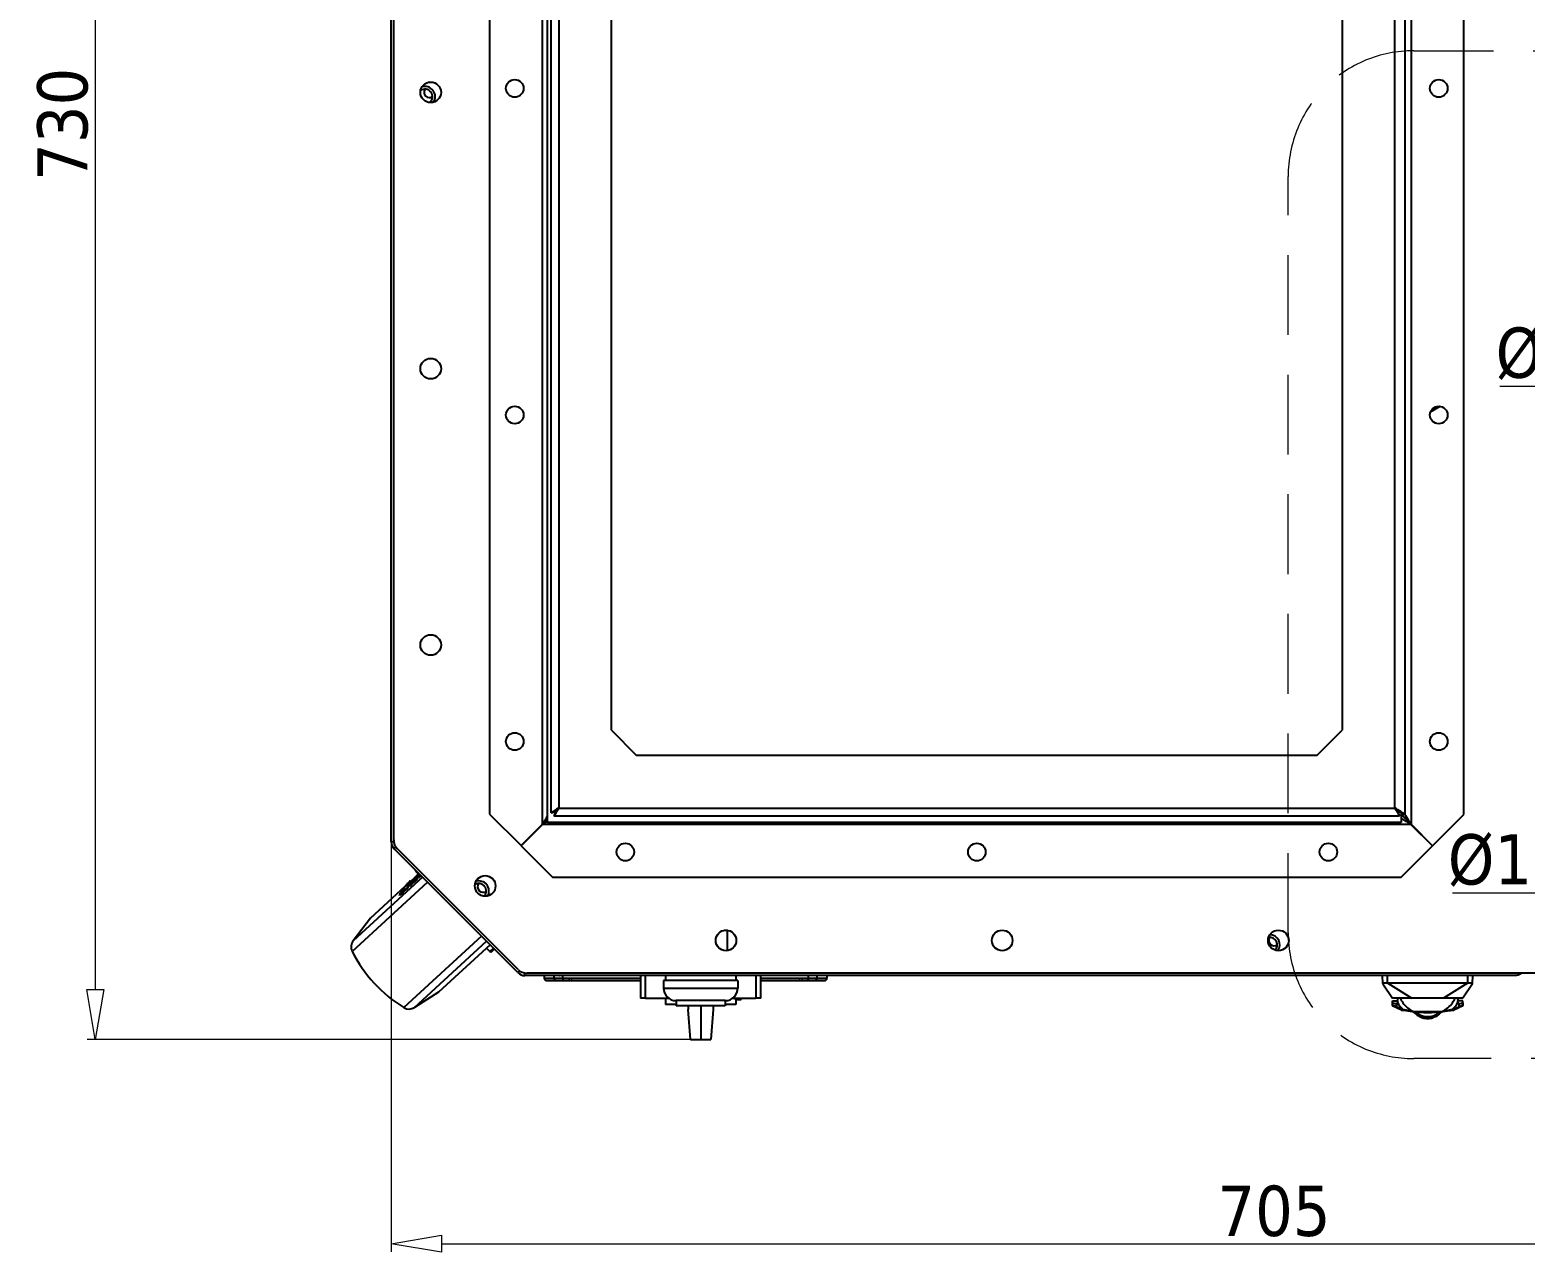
# Model space of a CAD drawing. Header units: millimetres. Extents: x 176 to 2516, y 143 to 1610.
# Drawn here: x 176 to 771, y 462 to 949 of the extents above; entities that cross this region are included whole.
import ezdxf

# ---------------------------------------------------------------- set-up
doc = ezdxf.new("R2010")
doc.units = ezdxf.units.MM
doc.linetypes.add('DASHED2', pattern=[9.525, 6.35, -3.175])
doc.layers.add('Widoczne (ISO)', color=7, linetype='Continuous', lineweight=25)
doc.layers.add('Wymiary', color=164, linetype='Continuous', lineweight=9)
doc.styles.add('Tekst notatki (ISO)', font='TAHOMA.TTF')
doc.dimstyles.new('Kopia Domyślne (ISO)', dxfattribs={"dimtxt": 20, "dimasz": 20, "dimexe": 3.175, "dimexo": 0, "dimgap": 2.5, "dimtad": 1, "dimtoh": 1, "dimdec": 0, "dimrnd": 1e-08, "dimzin": 0, "dimtxsty": 'Tekst notatki (ISO)', "dimblk": 'CLOSEDBLANK', "dimcen": 15, "dimdle": 10, "dimclrd": 256, "dimclre": 256, "dimclrt": 7, "dimazin": 0, "dimtfac": 1.001486, "dimtmove": 0, "dimatfit": 2, "dimfxl": 1, "dimtolj": 1, "dimtzin": 0, "dimlwd": -1, "dimlwe": -1, "dimarcsym": 0})

# ---------------------------------------------------------------- blocks, each defined once
blk = doc.blocks.new('_CLOSEDBLANK')
at = {"color": 0, "linetype": 'ByBlock', "lineweight": -2}
for p, q in [((-1, -0.167), (-1, 0.167)), ((-1, 0.167), (0, 0)), ((0, 0), (-1, -0.167))]:
    blk.add_line(p, q, dxfattribs=at)
blk = doc.blocks.new('*D12')
at = {"layer": 'Defpoints', "color": 0}
for p in [(504.33, 1275.63), (201.7, 546.89), (442.81, 546.89)]:
    blk.add_point(p, dxfattribs=at)
at = {"layer": 'Wymiary'}
for p, q in [((504.33, 1275.63), (198.53, 1275.63)), ((201.7, 1255.63), (201.7, 566.89)), ((442.81, 546.89), (198.53, 546.89))]:
    blk.add_line(p, q, dxfattribs=at)
at = {"layer": 'Wymiary', "xscale": 20, "yscale": 20, "zscale": 20}
for p, rotation in [((201.7, 1275.63), 90), ((201.7, 546.89), 270)]:
    blk.add_blockref('_CLOSEDBLANK', p, dxfattribs=dict(at, rotation=rotation))
at = {"layer": 'Wymiary', "color": 7, "insert": (188.79, 911.26), "char_height": 20, "attachment_point": 5, "rotation": 90, "style": 'Tekst notatki (ISO)'}
blk.add_mtext('\\A1;730', dxfattribs=at)
blk = doc.blocks.new('*D13')
at = {"layer": 'Defpoints', "color": 0}
for p in [(1022.77, 720.07), (319.54, 640.07), (1022.77, 465.64)]:
    blk.add_point(p, dxfattribs=at)
at = {"layer": 'Wymiary'}
for p, q in [((1022.77, 720.07), (1022.77, 462.46)), ((319.54, 640.07), (319.54, 462.46)), ((339.54, 465.64), (1002.77, 465.64))]:
    blk.add_line(p, q, dxfattribs=at)
at = {"layer": 'Wymiary', "xscale": 20, "yscale": 20, "zscale": 20, "rotation": 180}
blk.add_blockref('_CLOSEDBLANK', (319.54, 465.64), dxfattribs=at)
at = {"layer": 'Wymiary', "xscale": 20, "yscale": 20, "zscale": 20}
blk.add_blockref('_CLOSEDBLANK', (1022.77, 465.64), dxfattribs=at)
at = {"layer": 'Wymiary', "color": 7, "insert": (671.15, 478.55), "char_height": 20, "attachment_point": 5, "style": 'Tekst notatki (ISO)'}
blk.add_mtext('\\A1;705', dxfattribs=at)
blk = doc.blocks.new('*D17')
at = {"layer": 'Defpoints', "color": 0}
for p in [(953.04, 755.26), (840.51, 641.52)]:
    blk.add_point(p, dxfattribs=at)
at = {"layer": 'Wymiary'}
for p, q in [((953.04, 755.26), (840.51, 641.52)), ((804.63, 605.27), (854.57, 655.74)), ((742.2, 605.27), (804.63, 605.27))]:
    blk.add_line(p, q, dxfattribs=at)
at = {"layer": 'Wymiary', "xscale": 20, "yscale": 20, "zscale": 20}
for p, rotation in [((953.04, 755.26), 45.30569536490383), ((840.51, 641.52), 225.3056953649038)]:
    blk.add_blockref('_CLOSEDBLANK', p, dxfattribs=dict(at, rotation=rotation))
at = {"layer": 'Wymiary', "color": 7, "insert": (772.17, 618.18), "char_height": 20, "attachment_point": 5, "style": 'Tekst notatki (ISO)'}
blk.add_mtext('\\A1;%%c160', dxfattribs=at)
blk = doc.blocks.new('*D18')
at = {"layer": 'Defpoints', "color": 0}
for p in [(842.49, 779.49), (951.06, 618.71)]:
    blk.add_point(p, dxfattribs=at)
at = {"layer": 'Wymiary'}
for p, q in [((761.06, 806.99), (823.92, 806.99)), ((823.92, 806.99), (853.68, 762.92)), ((951.06, 618.71), (842.49, 779.49))]:
    blk.add_line(p, q, dxfattribs=at)
at = {"layer": 'Wymiary', "xscale": 20, "yscale": 20, "zscale": 20}
for p, rotation in [((842.49, 779.49), 124.0291158859029), ((951.06, 618.71), 304.0291158859029)]:
    blk.add_blockref('_CLOSEDBLANK', p, dxfattribs=dict(at, rotation=rotation))
at = {"layer": 'Wymiary', "color": 7, "insert": (791.24, 819.89), "char_height": 20, "attachment_point": 5, "style": 'Tekst notatki (ISO)'}
blk.add_mtext('\\A1;%%c194', dxfattribs=at)

msp = doc.modelspace()

# ---------------------------------------------------------------- linework, layer by layer
at = {"layer": 'Widoczne (ISO)'}
for p, q in [((319.54, 625.67), (319.54, 1222.36)), ((320.54, 626.38), (320.54, 1221.48)), ((379.77, 632.62), (379.77, 1218.48)), ((725.77, 1218.48), (725.77, 632.62)), ((358.77, 1214.55), (358.77, 636.62)), ((381.77, 633.31), (381.77, 1213.31)), ((383.15, 1213.31), (383.15, 637.17)), ((386.27, 1211.98), (386.27, 639.12)), ((719.27, 639.12), (719.27, 1211.98)), ((723.27, 1214.48), (723.27, 636.62)), ((746.77, 636.55), (746.77, 1214.55)), ((407.27, 670.05), (407.27, 1181.05)), ((698.27, 1181.05), (698.27, 670.05)), ((733.51, 796.82), (737.3, 799.01)), ((407.27, 670.05), (417.27, 660.05)), ((688.27, 660.05), (698.27, 670.05)), ((688.27, 660.05), (417.27, 660.05)), ((386.27, 639.12), (386.34, 639.05)), ((386.34, 639.05), (719.2, 639.05)), ((719.2, 639.05), (719.27, 639.12)), ((721.77, 637.35), (721.77, 633.31)), ((358.77, 636.62), (371.27, 624.12)), ((379.77, 632.62), (371.27, 624.12)), ((379.84, 632.55), (371.34, 624.05)), ((379.77, 632.62), (381.77, 634.62)), ((381.77, 634.48), (379.84, 632.55)), ((725.7, 632.55), (379.84, 632.55)), ((721.77, 633.31), (381.77, 633.31)), ((384.39, 635.93), (721.15, 635.93)), ((721.77, 636.62), (725.77, 632.62)), ((721.77, 636.62), (723.27, 636.62)), ((725.7, 632.55), (721.77, 636.48)), ((724.87, 633.38), (725.01, 633.38)), ((725.7, 632.55), (734.24, 624.01)), ((725.77, 632.62), (725.77, 632.48)), ((725.77, 632.62), (734.31, 624.09)), ((734.31, 624.09), (746.77, 636.55)), ((369.98, 573.57), (320.71, 622.84)), ((370.07, 574.78), (322, 622.85)), ((371.34, 624.05), (383.84, 611.55)), ((721.77, 611.55), (734.24, 624.01)), ((329.19, 614.25), (329.25, 614.3)), ((329.19, 614.25), (330.42, 612.77)), ((304.03, 582.01), (334.01, 609.54)), ((332.01, 611.54), (304.44, 586.23)), ((311.36, 595.27), (325.31, 608.08)), ((326.36, 608.52), (326.15, 608.74)), ((326.68, 608.22), (326.89, 607.99)), ((327.31, 609.83), (327.1, 610.05)), ((327.27, 609.87), (330.61, 612.94)), ((327.59, 608.48), (327.38, 608.7)), ((328.56, 611), (327.98, 609.83)), ((328.07, 609.73), (327.98, 609.83)), ((328.24, 609.52), (328.34, 609.72)), ((328.44, 609.29), (328.24, 609.52)), ((328.76, 610.78), (328.42, 610.08)), ((328.76, 610.78), (328.56, 611)), ((328.71, 610.51), (329.29, 611.68)), ((329.49, 610.25), (329.29, 610.48)), ((330.57, 612.43), (330.36, 612.65)), ((330.46, 611.69), (330.67, 611.46)), ((383.84, 611.55), (721.77, 611.55)), ((323.03, 604.28), (322.82, 604.51)), ((324.14, 605.32), (323.94, 605.54)), ((324.95, 606.07), (324.75, 606.29)), ((326.09, 607.1), (325.89, 607.33)), ((311.36, 595.27), (304.44, 586.23)), ((452.17, 590.39), (453.56, 590.39)), ((453.56, 582.31), (453.56, 590.39)), ((355.51, 588.04), (324.58, 559.63)), ((328.82, 559.68), (357.52, 586.03)), ((358.92, 584.63), (338.41, 565.8)), ((358.85, 581.95), (357.47, 583.3)), ((360.28, 583.27), (358.85, 581.95)), ((767.15, 572.39), (372.81, 572.39)), ((968.7, 573.31), (373.61, 573.31)), ((380.51, 572.39), (380.51, 571.39)), ((384.4, 571.39), (384.4, 572.39)), ((387.86, 571.39), (387.86, 572.39)), ((418.81, 572.39), (418.81, 563.39)), ((420.81, 563.39), (420.81, 572.39)), ((428.81, 572.39), (428.81, 570.39)), ((456.81, 572.39), (456.81, 570.39)), ((464.81, 572.39), (464.81, 563.39)), ((466.81, 563.39), (466.81, 572.39)), ((485.76, 571.39), (485.76, 572.39)), ((489.21, 571.39), (489.21, 572.39)), ((493.11, 572.39), (493.11, 571.39)), ((714.52, 569.27), (714.35, 572.39)), ((716.35, 569.34), (716.35, 572.39)), ((748.35, 569.34), (748.35, 572.39)), ((750.19, 569.27), (750.35, 572.39)), ((338.41, 565.8), (328.82, 559.68)), ((380.51, 571.39), (384.4, 571.39)), ((381.51, 570.39), (385.35, 570.39)), ((384.4, 571.39), (387.86, 571.39)), ((385.35, 570.39), (388.11, 570.39)), ((387.86, 571.39), (418.81, 571.39)), ((388.11, 570.39), (418.81, 570.39)), ((457.56, 570.39), (428.06, 570.39)), ((428.06, 570.39), (428.06, 567.39)), ((428.06, 567.39), (457.56, 567.39)), ((457.56, 570.39), (457.56, 567.39)), ((466.81, 571.39), (485.76, 571.39)), ((466.81, 570.39), (485.5, 570.39)), ((485.5, 570.39), (488.26, 570.39)), ((485.76, 571.39), (489.21, 571.39)), ((488.26, 570.39), (492.11, 570.39)), ((489.21, 571.39), (493.11, 571.39)), ((714.53, 569.14), (718.35, 563.39)), ((716.44, 569.34), (726.04, 563.39)), ((748.27, 569.34), (738.67, 563.39)), ((750.18, 569.14), (746.35, 563.39)), ((420.81, 563.39), (418.81, 563.39)), ((420.81, 563.39), (430.06, 563.39)), ((428.81, 563.39), (428.81, 560.89)), ((433.06, 560.89), (428.81, 560.89)), ((452.56, 562.39), (433.06, 562.39)), ((433.06, 562.39), (433.06, 560.39)), ((452.56, 560.39), (433.06, 560.39)), ((437.81, 560.39), (437.81, 558.89)), ((442.81, 560.39), (442.81, 546.89)), ((447.81, 560.39), (447.81, 558.89)), ((452.56, 562.39), (452.56, 560.39)), ((456.81, 560.89), (452.56, 560.89)), ((455.56, 563.39), (464.81, 563.39)), ((456.49, 563.39), (456.49, 562.89)), ((456.81, 562.89), (456.81, 560.89)), ((457.52, 563.39), (457.52, 562.89)), ((457.52, 562.89), (458.04, 562.89)), ((458.04, 563.39), (458.04, 562.89)), ((458.04, 562.89), (458.93, 562.89)), ((458.93, 563.39), (458.93, 562.89)), ((466.81, 563.39), (464.81, 563.39)), ((718.35, 562.27), (720.29, 562.27)), ((718.35, 561.59), (718.35, 562.27)), ((718.35, 560.52), (718.35, 561.59)), ((720.01, 561.24), (720.29, 561.24)), ((720.01, 559.86), (720.01, 561.24)), ((721.95, 558.96), (720.01, 559.86)), ((720.29, 562.27), (720.43, 563.05)), ((720.29, 562.27), (720.29, 561.79)), ((720.29, 561.79), (720.29, 561.24)), ((744.7, 559.86), (742.76, 558.96)), ((744.41, 561.79), (744.41, 562.27)), ((746.35, 562.27), (744.41, 562.27)), ((744.41, 561.79), (744.41, 561.24)), ((744.7, 561.24), (744.41, 561.24)), ((744.7, 561.24), (744.7, 559.86)), ((746.35, 561.59), (746.35, 562.27)), ((746.35, 561.59), (746.35, 560.52)), ((438.81, 546.89), (437.81, 558.89)), ((447.81, 558.89), (446.81, 546.89)), ((721.91, 558.67), (719.93, 559.59)), ((726.57, 558.02), (738.14, 558.02)), ((726.68, 557.99), (738.03, 557.99)), ((744.78, 559.59), (742.8, 558.67)), ((438.81, 546.89), (442.81, 546.89)), ((442.81, 546.89), (446.81, 546.89))]:
    msp.add_line(p, q, dxfattribs=at)
for centre, radius in [((368.77, 925.55), 3.5), ((736.77, 925.55), 3.5), ((335.29, 923.98), 4.1), ((335.29, 813.98), 4.1), ((368.77, 795.55), 3.5), ((736.77, 795.55), 3.5), ((335.29, 703.98), 4.1), ((368.77, 665.55), 3.5), ((736.77, 665.55), 3.5), ((412.81, 621.55), 3.5), ((552.81, 621.55), 3.5), ((692.81, 621.55), 3.5), ((356.99, 608.07), 4.1), ((452.9, 586.36), 4.1), ((562.9, 586.36), 4.1), ((672.9, 586.36), 4.1)]:
    msp.add_circle(centre, radius, dxfattribs=at)
for centre, radius, start, end in [((333.02, 922.26), 3, 308.06398, 126.33398), ((333.02, 922.26), 4.05, 326.64637, 107.75159), ((334.77, 924.01), 2.1, 143.49219, 306.50781), ((323.54, 625.67), 4, 180, 225), ((325.54, 626.38), 5, 180, 225), ((378.54, 631.31), 2, 223.56746, 226.43254), ((329.57, 614.57), 0.5, 192.50502, 219.55589), ((354.44, 606.02), 3, 317.23198, 120.18164), ((354.44, 606.02), 4.05, 331.59288, 105.82074), ((356.19, 607.77), 2.25, 146.3276, 303.6724), ((307.61, 583.8), 4, 142.55589, 206.52504), ((669.4, 584.61), 3, 315.29576, 97.95972), ((671.15, 586.36), 2.1, 143.49219, 306.50781), ((669.4, 584.61), 4.05, 324.69556, 88.55991), ((353.24, 606.57), 55, 206.52504, 238.58675), ((359.2, 582.31), 0.5, 225.55589, 312.55589), ((372.81, 576.39), 4, 225, 270), ((373.61, 578.31), 5, 225, 270), ((381.51, 571.39), 1, 180, 270.00001), ((433.06, 567.39), 5, 180, 270), ((452.56, 567.39), 5, 270, 0), ((492.11, 571.39), 1, 269.99999, 0), ((718.65, 560.52), 0.3, 180, 245), ((732.35, 568.79), 12.25, 206.15598, 216.07484), ((732.35, 568.79), 12.25, 323.92516, 333.84402), ((746.05, 560.52), 0.3, 295.01572, 0.00066), ((326.66, 563.05), 4, 238.58675, 302.55589), ((732.35, 614.06), 56.37, 263.88195, 276.11833)]:
    msp.add_arc(centre, radius, start, end, dxfattribs=at)
for centre, major_axis, ratio, start_param, end_param in [((504.19, 415.86), (-177.74, 193.59), 0.837778, 6.279132, 6.286158), ((1975.2, -770.55), (-1460.9, 1591.17), 0.801459, 0.162626, 0.163552), ((1975.44, -770.83), (-1460.91, 1591.25), 0.801458, 0.162642, 0.163568), ((513.63, 410.87), (-184.59, 200.58), 0.890921, 0.002739, 0.008702), ((531.32, 388.24), (-203.34, 221.04), 0.890856, 6.276575, 6.281892), ((531.47, 387.99), (-203.11, 221.23), 0.890857, 6.277439, 6.282756), ((513.32, 411.21), (-184.27, 200.24), 0.890919, 6.275842, 6.281815), ((528.44, 384.16), (-204.04, 221.81), 0.837752, 0.00248, 0.008512), ((528.56, 383.9), (-203.81, 221.98), 0.83775, 0.003279, 0.009312), ((5709.52, -3974.91), (-4815.45, 5244.87), 0.717516, 0.170624, 0.170989), ((5709.58, -3975.01), (-4815.32, 5244.72), 0.717516, 0.170771, 0.170989), ((528.21, 384.41), (-203.82, 221.56), 0.837808, 6.275198, 6.281298), ((2910.37, -1953.16), (-2492.65, 2714.93), 0.282372, 0.166909, 0.167627), ((528.33, 384.15), (-203.58, 221.73), 0.83781, 6.276008, 6.282109), ((385.35, 571.39), (0, -1), 0.94807, 4.712389, 6.283186), ((388.11, 571.39), (0, -1), 0.257642, 4.712389, 6.283186), ((485.5, 571.39), (0, -1), 0.257642, 6.283184, 7.853982), ((488.26, 571.39), (0, -1), 0.94807, 6.283184, 7.853982), ((712.74, 571.88), (-5.36, 1.94), 0.305219, 2.415238, 2.436953), ((751.94, 571.85), (-5.33, -1.92), 0.30541, 0.707325, 0.72914), ((720.35, 561.59), (2, 0), 0.176327, 3.141593, 4.537856), ((720.06, 559.86), (-0.127, -0.272), 0.157803, 4.785831, 6.283033), ((732.35, 568.79), (0, -14.11), 0.984808, 5.232091, 5.493571), ((732.06, 568.79), (0, -12.13), 0.984808, 5.349317, 5.806182), ((732.65, 568.79), (0, 12.13), 0.984808, 3.618589, 4.075461), ((732.35, 568.79), (0, 14.11), 0.984808, 3.931207, 4.192687), ((744.43, 562.19), (0.49, -2.76), 0.000075, 4.39448, 4.681479), ((744.35, 561.59), (-2, 0), 0.176327, 1.745329, 3.141593), ((744.65, 559.86), (0.127, -0.272), 0.157804, 0, 1.497343), ((732.29, 615.73), (0, -57.73), 0.984808, 6.100217, 6.10986), ((722.17, 559.1), (-0.211, -0.453), 0.948411, 6.283182, 6.865217), ((722.54, 558.86), (-0.053, -0.295), 0.171046, 4.742789, 6.283185), ((726.38, 558.31), (-0.032, -0.298), 0.784099, 5.713164, 6.282533), ((726.71, 558.28), (0, -0.3), 0.992205, 5.787424, 6.181649), ((738, 558.28), (0, -0.3), 0.992205, 0.101553, 0.495793), ((738.33, 558.31), (0.032, -0.298), 0.78431, 0.000001, 0.570069), ((732.42, 615.71), (0, -57.71), 0.984808, 0.173323, 0.182969), ((742.17, 558.86), (0.053, -0.295), 0.171049, 0.000022, 1.540393), ((742.54, 559.1), (0.211, -0.453), 0.948412, 5.701121, 6.283226)]:
    msp.add_ellipse(centre, major_axis=major_axis, ratio=ratio, start_param=start_param, end_param=end_param, dxfattribs=at)
for points, degree in [([(386.27, 639.12), (385.08, 638.37), (383.9, 637.64), (383.15, 637.17)], 3), ([(719.2, 639.05), (719.95, 637.86), (720.69, 636.68), (721.15, 635.93)], 3), ([(379.77, 632.62), (380.55, 633.86), (381.31, 635.08), (381.77, 635.82)], 3), ([(379.84, 632.55), (380.52, 632.97), (381.18, 633.39), (381.77, 633.75)], 3), ([(320.59, 625.67), (320.24, 625.67), (319.89, 625.67), (319.54, 625.67)], 3), ([(320.71, 622.84), (320.94, 623.08), (321.18, 623.31), (321.42, 623.55)], 3), ([(320.71, 622.84), (320.71, 622.84), (320.98, 623.09), (321.43, 623.53)], 3), ([(326.76, 608.52), (327.01, 609.02), (327.25, 609.52), (327.5, 610.01)], 3), ([(330.36, 612.65), (330, 611.93), (329.64, 611.2), (329.29, 610.48)], 3), ([(330.57, 612.43), (330.21, 611.7), (329.85, 610.98), (329.49, 610.25)], 3), ([(330.51, 612), (330.61, 612.25), (330.7, 612.5), (330.8, 612.75)], 3), ([(370.31, 573.89), (370.2, 573.79), (370.09, 573.68), (369.98, 573.57)], 3), ([(370.68, 574.26), (370.56, 574.14), (370.43, 574.02), (370.31, 573.89)], 3), ([(372.81, 572.39), (372.82, 572.39), (372.83, 572.76), (372.84, 573.38)], 3), ([(372.81, 572.39), (372.81, 572.72), (372.81, 573.05), (372.81, 573.38)], 3), ([(388.89, 570.39), (388.85, 570.39), (388.83, 570.39), (388.83, 570.39)], 3), ([(390.65, 570.39), (390.46, 570.39), (390.29, 570.39), (390.13, 570.39)], 3), ([(391.57, 570.39), (391.47, 570.39), (391.37, 570.39), (391.28, 570.39)], 3), ([(391.57, 570.39), (391.57, 570.39), (391.57, 570.39), (391.57, 570.39)], 3), ([(482.05, 570.39), (482.05, 570.39), (482.04, 570.39), (482.04, 570.39)], 3), ([(482.34, 570.39), (482.24, 570.39), (482.14, 570.39), (482.05, 570.39)], 3), ([(483.27, 570.39), (483.17, 570.39), (483.07, 570.39), (482.97, 570.39)], 3), ([(483.49, 570.39), (483.46, 570.39), (483.42, 570.39), (483.38, 570.39)], 3), ([(484.79, 570.39), (484.78, 570.39), (484.76, 570.39), (484.73, 570.39)], 3), ([(748.27, 569.34), (747.97, 569.34), (747.37, 569.34), (746.49, 569.34), (745.59, 569.34), (744.7, 569.34), (743.79, 569.34), (742.84, 569.34), (741.8, 569.34), (740.64, 569.34), (739.34, 569.34), (737.88, 569.34), (736.24, 569.34), (734.43, 569.34), (732.51, 569.34), (730.55, 569.34), (728.64, 569.34), (726.91, 569.34), (725.4, 569.34), (724.07, 569.34), (722.9, 569.34), (721.85, 569.34), (720.9, 569.34), (720, 569.34), (719.11, 569.34), (718.22, 569.34), (717.33, 569.34), (716.74, 569.34), (716.44, 569.34)], 3), ([(456.49, 562.89), (457, 562.89), (457.49, 562.89), (457.52, 562.89)], 2), ([(720.43, 563.05), (720.43, 563.16), (720.42, 563.28), (720.41, 563.39)], 3), ([(744.3, 563.39), (744.29, 563.28), (744.28, 563.16), (744.28, 563.05)], 3), ([(745.64, 560), (745.52, 559.94), (745.39, 559.88), (745.24, 559.81)], 3), ([(746.12, 560.22), (746.08, 560.2), (746.02, 560.17), (745.94, 560.13)], 3), ([(721.91, 558.67), (721.93, 558.66), (721.94, 558.65), (721.96, 558.65)], 3), ([(721.97, 558.66), (721.97, 558.66), (721.97, 558.66), (721.97, 558.66)], 3), ([(722.72, 558.52), (722.41, 558.58), (722.16, 558.62), (721.97, 558.66)], 3), ([(722.49, 558.56), (722.39, 558.58), (722.3, 558.6), (722.2, 558.62)], 3), ([(723.31, 558.43), (723.05, 558.47), (722.78, 558.51), (722.49, 558.56)], 3), ([(724.19, 558.29), (723.9, 558.33), (723.61, 558.38), (723.31, 558.43)], 3), ([(723.99, 558.51), (723.99, 558.51), (723.99, 558.51), (723.99, 558.51)], 3), ([(724.85, 558.2), (724.64, 558.22), (724.42, 558.25), (724.19, 558.29)], 3), ([(725.47, 558.12), (725.27, 558.14), (725.06, 558.17), (724.85, 558.2)], 3), ([(725.93, 558.06), (725.79, 558.08), (725.64, 558.1), (725.47, 558.12)], 3), ([(726.11, 558.04), (726.05, 558.05), (725.99, 558.05), (725.93, 558.06)], 3), ([(726.35, 558.02), (726.28, 558.02), (726.2, 558.03), (726.11, 558.04)], 3), ([(728.22, 556.64), (727.71, 557.02), (727.25, 557.47), (726.86, 557.96)], 3), ([(728.07, 556.76), (727.99, 556.82), (727.9, 556.89), (727.82, 556.96)], 3), ([(731.91, 555.31), (731.38, 555.34), (730.86, 555.44), (730.37, 555.58)], 3), ([(735.89, 556.25), (735.32, 555.92), (734.68, 555.66), (734.01, 555.49)], 3), ([(734.52, 555.64), (734.52, 555.64), (734.52, 555.64), (734.52, 555.64)], 3), ([(736.95, 557.01), (736.63, 556.74), (736.29, 556.49), (735.92, 556.27)], 3), ([(737.85, 557.96), (737.49, 557.5), (737.05, 557.07), (736.57, 556.71)], 3), ([(738.76, 558.06), (738.62, 558.04), (738.48, 558.03), (738.36, 558.02)], 3), ([(738.85, 558.07), (738.82, 558.07), (738.79, 558.06), (738.76, 558.06)], 3), ([(740.5, 558.29), (739.92, 558.2), (739.34, 558.13), (738.85, 558.07)], 3), ([(740.96, 558.36), (740.8, 558.33), (740.65, 558.31), (740.5, 558.29)], 3), ([(740.72, 558.51), (740.72, 558.51), (740.72, 558.51), (740.72, 558.51)], 3), ([(741.61, 558.46), (741.39, 558.42), (741.17, 558.39), (740.96, 558.36)], 3), ([(742.75, 558.65), (742.36, 558.47), (741.84, 558.4), (741.21, 558.47)], 3), ([(742.22, 558.56), (742.01, 558.53), (741.8, 558.49), (741.61, 558.46)], 3), ([(742.74, 558.66), (742.55, 558.62), (742.3, 558.58), (741.99, 558.52)], 3), ([(742.51, 558.62), (742.41, 558.6), (742.32, 558.58), (742.22, 558.56)], 3), ([(742.74, 558.66), (742.74, 558.66), (742.74, 558.66), (742.74, 558.66)], 3), ([(742.75, 558.65), (742.77, 558.65), (742.78, 558.66), (742.8, 558.67)], 3)]:
    msp.add_open_spline(points, degree=degree, dxfattribs=at)
for points, knots in [([(383.15, 637.17), (383.56, 637.27), (383.95, 637.4), (384.7, 637.77), (385.03, 637.99), (385.53, 638.41), (385.71, 638.56), (386.01, 638.86), (386.14, 638.99), (386.27, 639.12)], [-0.378784, -0.378784, -0.378784, -0.378784, -0.2513596, -0.2513596, -0.126696, -0.126696, -0.0560357, -0.0560357, 0, 0, 0, 0]), ([(386.34, 639.05), (386.27, 638.97), (386.19, 638.89), (386.03, 638.73), (385.94, 638.64), (385.7, 638.39), (385.55, 638.21), (385.12, 637.68), (384.9, 637.32), (384.58, 636.6), (384.48, 636.27), (384.39, 635.93)], [-0.3751797, -0.3751797, -0.3751797, -0.3751797, -0.3423794, -0.3423794, -0.306911, -0.306911, -0.2374934, -0.2374934, -0.1043733, -0.1043733, 0, 0, 0, 0]), ([(384.4, 635.93), (384.53, 636.15), (384.68, 636.39), (384.86, 636.67), (385.28, 637.35), (385.81, 638.2), (386.34, 639.05)], [-2.4664611, -2.4664611, -2.4664611, -2.4664611, -2.2075564, -2.2075564, -2.2075564, -1.5707963, -1.5707963, -1.5707963, -1.5707963]), ([(721.15, 635.93), (721.05, 636.34), (720.92, 636.73), (720.55, 637.48), (720.33, 637.81), (719.92, 638.31), (719.76, 638.48), (719.47, 638.79), (719.33, 638.92), (719.2, 639.05)], [-0.378784, -0.378784, -0.378784, -0.378784, -0.2513596, -0.2513596, -0.126696, -0.126696, -0.0560357, -0.0560357, 0, 0, 0, 0]), ([(723.27, 636.62), (723.27, 636.62), (722.65, 637.01), (721.65, 637.63), (720.97, 638.06), (720.12, 638.59), (719.27, 639.12)], [-3.141593, -3.141593, -3.141593, -3.141593, -2.207556, -2.207556, -2.207556, -1.570796, -1.570796, -1.570796, -1.570796]), ([(719.27, 639.12), (719.35, 639.05), (719.42, 638.97), (719.58, 638.82), (719.66, 638.74), (719.9, 638.51), (720.07, 638.36), (720.56, 637.96), (720.89, 637.74), (721.43, 637.48), (721.6, 637.41), (721.77, 637.35)], [-0.3624686, -0.3624686, -0.3624686, -0.3624686, -0.3309166, -0.3309166, -0.2969972, -0.2969972, -0.2314514, -0.2314514, -0.1074095, -0.1074095, -0.0524886, -0.0524886, -0.0524886, -0.0524886]), ([(725.7, 632.55), (724.41, 633.36), (723.14, 634.15), (722.41, 634.61), (722.09, 634.81), (721.88, 634.94), (721.77, 635.01)], [-1.570796, -1.570796, -1.570796, -1.570796, -0.601767, -0.601767, -0.601767, -0.188308, -0.188308, -0.188308, -0.188308]), ([(725.77, 632.62), (724.97, 633.91), (724.17, 635.19), (723.71, 635.92), (723.43, 636.37), (723.27, 636.62), (723.27, 636.62)], [-1.570796, -1.570796, -1.570796, -1.570796, -0.601767, -0.601767, -0.601767, 0, 0, 0, 0]), ([(320.58, 625.7), (320.44, 625.69), (320.31, 625.69), (320.19, 625.69), (319.77, 625.68), (319.54, 625.68), (319.54, 625.67)], [0.8302805, 0.8302805, 0.8302805, 0.8302805, 0.9901161, 0.9901161, 0.9901161, 1.5707963, 1.5707963, 1.5707963, 1.5707963]), ([(327.38, 608.7), (327.29, 608.62), (327.21, 608.55), (327, 608.37), (326.93, 608.32), (326.86, 608.27), (326.78, 608.22), (326.7, 608.2), (326.68, 608.2), (326.66, 608.31), (326.72, 608.44), (326.76, 608.52)], [0, 0, 0, 0, 0.0438645, 0.0438645, 0.0967711, 0.0967711, 0.1334978, 0.1334978, 0.1499059, 0.1499059, 0.1788245, 0.1788245, 0.1788245, 0.1788245]), ([(327.59, 608.48), (327.49, 608.39), (327.41, 608.32), (327.21, 608.15), (327.14, 608.1), (327.07, 608.05), (326.99, 607.99), (326.92, 607.98), (326.9, 607.98), (326.89, 607.99)], [0, 0, 0, 0, 0.0438645, 0.0438645, 0.0967712, 0.0967712, 0.1334982, 0.1334982, 0.1450668, 0.1450668, 0.1450668, 0.1450668]), ([(328.34, 609.72), (328.27, 609.64), (328.21, 609.56), (328.05, 609.39), (327.97, 609.29), (327.8, 609.11), (327.71, 609.02), (327.53, 608.84), (327.46, 608.77), (327.38, 608.7)], [0, 0, 0, 0, 0.03268787, 0.03268787, 0.05466537, 0.05466537, 0.07124818, 0.07124818, 0.08885659, 0.08885659, 0.08885659, 0.08885659]), ([(328.41, 609.33), (328.38, 609.3), (328.35, 609.27), (328.26, 609.16), (328.17, 609.07), (328, 608.89), (327.92, 608.8), (327.73, 608.62), (327.66, 608.55), (327.59, 608.48)], [0.02149691, 0.02149691, 0.02149691, 0.02149691, 0.03268787, 0.03268787, 0.05466533, 0.05466533, 0.07124808, 0.07124808, 0.08885641, 0.08885641, 0.08885641, 0.08885641]), ([(327.98, 609.83), (327.96, 609.78), (327.94, 609.74), (327.91, 609.66), (327.91, 609.65), (327.92, 609.64), (327.93, 609.64), (327.96, 609.65), (327.97, 609.66), (328.05, 609.72), (328.11, 609.77), (328.16, 609.81)], [0.000001, 0.000001, 0.000001, 0.000001, 0.0336549, 0.0336549, 0.0593159, 0.0593159, 0.1013872, 0.1013872, 0.1303439, 0.1303439, 0.1727471, 0.1727471, 0.1727471, 0.1727471]), ([(328.16, 609.81), (328.2, 609.85), (328.23, 609.88), (328.31, 609.96), (328.36, 610.01), (328.45, 610.11), (328.49, 610.16), (328.55, 610.24), (328.58, 610.29), (328.67, 610.42), (328.69, 610.46), (328.71, 610.51)], [0, 0, 0, 0, 0.0178823, 0.0178823, 0.0368039, 0.0368039, 0.0619732, 0.0619732, 0.0882856, 0.0882856, 0.1201768, 0.1201768, 0.1201768, 0.1201768]), ([(331.29, 612.26), (331.26, 612.24), (331.24, 612.22), (331.02, 612.03), (330.9, 611.92), (330.68, 611.76), (330.63, 611.73), (330.57, 611.69), (330.53, 611.67), (330.46, 611.67), (330.45, 611.71), (330.44, 611.8), (330.49, 611.94), (330.51, 612)], [0.0377466, 0.0377466, 0.0377466, 0.0377466, 0.0439814, 0.0439814, 0.0890076, 0.0890076, 0.1400058, 0.1400058, 0.2209437, 0.2209437, 0.3163987, 0.3163987, 0.6299999, 0.6299999, 0.6299999, 0.6299999]), ([(331.5, 612.05), (331.48, 612.02), (331.45, 611.99), (331.23, 611.8), (331.1, 611.7), (330.89, 611.54), (330.83, 611.5), (330.78, 611.47), (330.73, 611.45), (330.68, 611.45), (330.67, 611.46), (330.67, 611.46)], [0.0369328, 0.0369328, 0.0369328, 0.0369328, 0.0439814, 0.0439814, 0.0890076, 0.0890076, 0.1400058, 0.1400058, 0.2209438, 0.2209438, 0.2612621, 0.2612621, 0.2612621, 0.2612621]), ([(359.54, 581.94), (359.54, 581.94), (359.57, 581.97), (359.68, 582.07), (359.73, 582.12), (359.81, 582.19), (359.86, 582.23), (359.92, 582.29), (359.94, 582.31), (359.96, 582.32), (359.96, 582.33), (359.96, 582.33), (359.96, 582.33), (359.96, 582.33), (359.96, 582.33), (359.97, 582.34), (359.99, 582.36), (360.06, 582.42), (360.11, 582.46), (360.19, 582.54), (360.21, 582.56), (360.24, 582.58), (360.25, 582.6), (360.27, 582.61), (360.28, 582.62), (360.28, 582.62), (360.28, 582.62), (360.28, 582.62), (360.3, 582.64), (360.37, 582.7), (360.44, 582.77), (360.53, 582.85), (360.57, 582.89), (360.62, 582.93)], [0.5, 0.5, 0.5, 0.5, 0.53125, 0.53125, 0.546875, 0.546875, 0.5546875, 0.5585937, 0.5605469, 0.5610352, 0.5610352, 0.5612793, 0.5612793, 0.5615234, 0.5625, 0.5625, 0.5703125, 0.5703125, 0.578125, 0.578125, 0.5800781, 0.5800781, 0.5810547, 0.581543, 0.581543, 0.581665, 0.581665, 0.5817871, 0.5820312, 0.5859375, 0.59375, 0.59375, 0.6000675, 0.6000675, 0.6000675, 0.6000675]), ([(370.66, 574.28), (370.58, 574.19), (370.5, 574.11), (370.43, 574.04), (370.14, 573.74), (369.98, 573.57), (369.98, 573.57)], [0.8564102, 0.8564102, 0.8564102, 0.8564102, 0.9901161, 0.9901161, 0.9901161, 1.5707963, 1.5707963, 1.5707963, 1.5707963]), ([(370.67, 574.27), (370.62, 574.23), (370.58, 574.19), (370.45, 574.04), (370.38, 573.97), (370.32, 573.91), (370.31, 573.89), (370.31, 573.89)], [-0.1448802, -0.1448802, -0.1448802, -0.1448802, -0.1173327, -0.1173327, -0.0408772, -0.0408772, 0, 0, 0, 0]), ([(386.62, 572.39), (386.62, 572.39), (386.62, 572.39), (386.63, 572.39), (386.63, 572.39), (386.63, 572.39), (386.63, 572.39), (386.63, 572.39), (386.63, 572.39), (386.63, 572.39), (386.63, 572.39), (386.63, 572.39), (386.63, 572.39), (386.64, 572.39), (386.64, 572.4), (386.66, 572.4), (386.67, 572.4), (386.68, 572.4)], [0.025374483, 0.025374483, 0.025374483, 0.025374483, 0.026002994, 0.026002994, 0.026361315, 0.026361315, 0.026487099, 0.026487099, 0.026550213, 0.026550213, 0.026613024, 0.026613024, 0.026866172, 0.026866172, 0.028861312, 0.028861312, 0.032243816, 0.032243816, 0.032243816, 0.032243816]), ([(485.82, 572.52), (485.83, 572.5), (485.84, 572.48), (485.87, 572.45), (485.88, 572.43), (485.92, 572.41), (485.94, 572.4), (485.97, 572.4), (485.98, 572.4), (486, 572.39), (486, 572.39), (486, 572.39)], [0, 0, 0, 0, 0.00651913, 0.00651913, 0.01302025, 0.01302025, 0.01952127, 0.01952127, 0.02273949, 0.02273949, 0.02366192, 0.02366192, 0.02366192, 0.02366192]), ([(769.7, 573.31), (769.63, 573.25), (769.55, 573.19), (769.46, 573.13), (768.79, 572.65), (767.98, 572.39), (767.15, 572.39)], [-0.4399595, -0.4399595, -0.4399595, -0.4399595, -0.3919644, -0.3919644, -0.3919644, 0, 0, 0, 0]), ([(768.91, 573.31), (768.85, 573.25), (768.79, 573.19), (768.72, 573.13), (768.2, 572.65), (767.68, 572.39), (767.15, 572.39)], [-0.4399595, -0.4399595, -0.4399595, -0.4399595, -0.3919644, -0.3919644, -0.3919644, 0, 0, 0, 0]), ([(716.35, 569.34), (716.17, 569.34), (715.98, 569.35), (715.66, 569.35), (715.52, 569.35), (715.19, 569.35), (715.02, 569.35), (714.78, 569.34), (714.69, 569.33), (714.56, 569.32), (714.52, 569.3), (714.52, 569.27)], [-0.2902192, -0.2902192, -0.2902192, -0.2902192, -0.2343584, -0.2343584, -0.1887768, -0.1887768, -0.1178525, -0.1178525, -0.0674537, -0.0674537, -0.000001, -0.000001, -0.000001, -0.000001]), ([(714.52, 569.27), (714.52, 569.23), (714.52, 569.2), (714.52, 569.16), (714.53, 569.14), (714.53, 569.14)], [0.000001, 0.000001, 0.000001, 0.000001, 0.0717762, 0.0717762, 0.1144272, 0.1144272, 0.1144272, 0.1144272]), ([(750.19, 569.27), (750.19, 569.29), (750.17, 569.31), (750.11, 569.32), (750.08, 569.33), (749.95, 569.34), (749.83, 569.34), (749.53, 569.35), (749.36, 569.35), (749.06, 569.35), (748.94, 569.35), (748.66, 569.35), (748.51, 569.34), (748.35, 569.34)], [-0.2899394, -0.2899394, -0.2899394, -0.2899394, -0.2438658, -0.2438658, -0.2124263, -0.2124263, -0.1475859, -0.1475859, -0.0849605, -0.0849605, -0.0460115, -0.0460115, -0.000001, -0.000001, -0.000001, -0.000001]), ([(750.18, 569.14), (750.18, 569.14), (750.19, 569.16), (750.19, 569.2), (750.19, 569.24), (750.19, 569.27)], [0.000001, 0.000001, 0.000001, 0.000001, 0.0459434, 0.0459434, 0.1146334, 0.1146334, 0.1146334, 0.1146334]), ([(726.04, 563.39), (725.43, 563.39), (724.56, 563.39), (723.64, 563.39), (723.18, 563.39), (722.71, 563.39), (722.25, 563.39), (721.79, 563.39), (721.34, 563.39), (720.92, 563.39), (720.51, 563.39), (720.13, 563.39), (719.8, 563.39), (719.47, 563.39), (719.2, 563.39), (718.98, 563.39), (718.76, 563.39), (718.6, 563.39), (718.5, 563.39), (718.4, 563.39), (718.35, 563.39), (718.35, 563.39)], [0, 0, 0, 0, 0.25, 0.25, 0.25, 0.375, 0.375, 0.375, 0.5, 0.5, 0.5, 0.625, 0.625, 0.625, 0.75, 0.75, 0.75, 0.875, 0.875, 0.875, 1, 1, 1, 1]), ([(720.01, 559.86), (719.81, 559.94), (719.63, 560.01), (719.46, 560.08), (719.29, 560.15), (719.13, 560.21), (718.99, 560.27), (718.85, 560.32), (718.74, 560.37), (718.64, 560.41), (718.55, 560.44), (718.47, 560.47), (718.43, 560.49), (718.38, 560.51), (718.35, 560.52), (718.35, 560.52)], [0, 0, 0, 0, 0.2, 0.2, 0.2, 0.4, 0.4, 0.4, 0.6, 0.6, 0.6, 0.8, 0.8, 0.8, 1, 1, 1, 1]), ([(719.93, 559.59), (719.86, 559.63), (719.79, 559.66), (719.73, 559.69), (719.64, 559.73), (719.55, 559.77), (719.47, 559.81), (719.4, 559.84), (719.34, 559.87), (719.28, 559.9), (719.21, 559.93), (719.13, 559.96), (719.07, 560), (719.02, 560.02), (718.97, 560.04), (718.93, 560.06), (718.87, 560.09), (718.82, 560.11), (718.77, 560.13), (718.74, 560.15), (718.7, 560.16), (718.68, 560.18), (718.64, 560.19), (718.61, 560.21), (718.59, 560.22), (718.57, 560.23), (718.56, 560.23), (718.55, 560.24), (718.53, 560.24), (718.53, 560.25), (718.53, 560.25)], [0, 0, 0, 0, 0.0849318, 0.0849318, 0.0849318, 0.2, 0.2, 0.2, 0.286792, 0.286792, 0.286792, 0.4, 0.4, 0.4, 0.4870656, 0.4870656, 0.4870656, 0.6, 0.6, 0.6, 0.6874245, 0.6874245, 0.6874245, 0.8, 0.8, 0.8, 0.8887294, 0.8887294, 0.8887294, 1, 1, 1, 1]), ([(738.67, 563.39), (737.76, 563.39), (736.96, 563.39), (736.28, 563.39), (735.6, 563.39), (735.03, 563.39), (734.55, 563.39), (734.07, 563.39), (733.67, 563.39), (733.32, 563.39), (732.97, 563.39), (732.66, 563.39), (732.35, 563.39), (732.05, 563.39), (731.74, 563.39), (731.39, 563.39), (731.04, 563.39), (730.64, 563.39), (730.16, 563.39), (729.68, 563.39), (729.11, 563.39), (728.43, 563.39), (727.75, 563.39), (726.95, 563.39), (726.04, 563.39)], [0, 0, 0, 0, 0.125, 0.125, 0.125, 0.25, 0.25, 0.25, 0.375, 0.375, 0.375, 0.5, 0.5, 0.5, 0.625, 0.625, 0.625, 0.75, 0.75, 0.75, 0.875, 0.875, 0.875, 1, 1, 1, 1]), ([(746.35, 563.39), (746.35, 563.39), (746.31, 563.39), (746.21, 563.39), (746.11, 563.39), (745.95, 563.39), (745.73, 563.39), (745.51, 563.39), (745.24, 563.39), (744.91, 563.39), (744.58, 563.39), (744.2, 563.39), (743.79, 563.39), (743.37, 563.39), (742.92, 563.39), (742.46, 563.39), (742, 563.39), (741.53, 563.39), (741.07, 563.39), (740.15, 563.39), (739.28, 563.39), (738.67, 563.39)], [0, 0, 0, 0, 0.125, 0.125, 0.125, 0.25, 0.25, 0.25, 0.375, 0.375, 0.375, 0.5, 0.5, 0.5, 0.625, 0.625, 0.625, 0.75, 0.75, 0.75, 1, 1, 1, 1]), ([(746.35, 560.52), (746.35, 560.52), (746.35, 560.52), (746.33, 560.51), (746.32, 560.51), (746.3, 560.5), (746.28, 560.49), (746.26, 560.48), (746.22, 560.47), (746.18, 560.45), (746.15, 560.44), (746.11, 560.42), (746.07, 560.41), (746.01, 560.38), (745.95, 560.36), (745.89, 560.33), (745.83, 560.31), (745.78, 560.29), (745.72, 560.27), (745.64, 560.24), (745.56, 560.2), (745.47, 560.17), (745.4, 560.14), (745.33, 560.11), (745.25, 560.08), (745.15, 560.04), (745.05, 560), (744.95, 559.96), (744.87, 559.93), (744.78, 559.9), (744.7, 559.86)], [0.0000001, 0.0000001, 0.0000001, 0.0000001, 0.1112735, 0.1112735, 0.1112735, 0.2, 0.2, 0.2, 0.3121446, 0.3121446, 0.3121446, 0.4, 0.4, 0.4, 0.5126009, 0.5126009, 0.5126009, 0.6, 0.6, 0.6, 0.7132168, 0.7132168, 0.7132168, 0.8, 0.8, 0.8, 0.914304, 0.914304, 0.914304, 1, 1, 1, 1]), ([(745.24, 559.81), (745.16, 559.77), (745.07, 559.73), (744.98, 559.69), (744.92, 559.66), (744.85, 559.63), (744.78, 559.59)], [0.8, 0.8, 0.8, 0.8, 0.9150823, 0.9150823, 0.9150823, 1, 1, 1, 1]), ([(745.94, 560.13), (745.89, 560.11), (745.84, 560.09), (745.78, 560.06), (745.74, 560.04), (745.69, 560.02), (745.64, 560)], [0.4, 0.4, 0.4, 0.4, 0.5126454, 0.5126454, 0.5126454, 0.6, 0.6, 0.6, 0.6]), ([(746.18, 560.25), (746.18, 560.25), (746.18, 560.24), (746.16, 560.24), (746.15, 560.23), (746.14, 560.23), (746.12, 560.22)], [0, 0, 0, 0, 0.1105861, 0.1105861, 0.1105861, 0.2, 0.2, 0.2, 0.2]), ([(721.95, 558.96), (721.95, 558.96), (721.95, 558.96), (721.94, 558.92), (721.93, 558.89), (721.91, 558.82), (721.91, 558.79), (721.9, 558.73), (721.9, 558.71), (721.9, 558.68), (721.9, 558.67), (721.91, 558.67)], [-0.00039808, -0.00039808, -0.00039808, -0.00039808, 0, 0, 0.01088631, 0.01088631, 0.02249137, 0.02249137, 0.03414725, 0.03414725, 0.04546398, 0.04546398, 0.04546398, 0.04546398]), ([(722.2, 558.62), (722.2, 558.62), (722.2, 558.62), (722.2, 558.62), (722.15, 558.63), (722.09, 558.64), (722.04, 558.65), (722, 558.65), (721.95, 558.66), (721.91, 558.67)], [0.4999991, 0.4999991, 0.4999991, 0.4999991, 0.5, 0.5, 0.5, 0.7722477, 0.7722477, 0.7722477, 0.9999934, 0.9999934, 0.9999934, 0.9999934]), ([(723.19, 558.44), (722.83, 558.43), (722.51, 558.46), (722.14, 558.57), (722.05, 558.61), (721.96, 558.65)], [0.0506514, 0.0506514, 0.0506514, 0.0506514, 0.2337301, 0.2337301, 0.3013596, 0.3013596, 0.3013596, 0.3013596]), ([(726.23, 558.08), (726.11, 558.1), (725.84, 558.14), (725.35, 558.23), (724.77, 558.35), (724.11, 558.48), (723.36, 558.65), (722.79, 558.79), (722.49, 558.86)], [0, 0, 0, 0, 0.1666667, 0.3333333, 0.5, 0.6666667, 0.8333333, 1, 1, 1, 1]), ([(726.57, 558.02), (726.56, 558.02), (726.54, 558.02), (726.51, 558.03), (726.51, 558.03), (726.5, 558.03), (726.5, 558.03), (726.47, 558.04), (726.43, 558.04), (726.39, 558.05), (726.38, 558.05), (726.37, 558.05), (726.35, 558.05), (726.31, 558.06), (726.27, 558.07), (726.23, 558.08)], [0.0003054, 0.0003054, 0.0003054, 0.0003054, 0.3333333, 0.3333333, 0.3333333, 0.3814833, 0.3814833, 0.3814833, 0.6666667, 0.6666667, 0.6666667, 0.7584423, 0.7584423, 0.7584423, 0.9999624, 0.9999624, 0.9999624, 0.9999624]), ([(726.68, 557.99), (726.67, 557.99), (726.65, 557.99), (726.63, 557.99), (726.6, 557.99), (726.56, 557.99), (726.51, 558), (726.46, 558), (726.41, 558.01), (726.35, 558.02)], [0, 0, 0, 0, 0.333333, 0.333333, 0.333333, 0.666667, 0.666667, 0.666667, 1, 1, 1, 1]), ([(727.47, 557.91), (727.49, 557.89), (727.5, 557.88), (727.52, 557.87), (727.68, 557.72), (727.86, 557.57), (728.06, 557.42), (728.09, 557.4), (728.12, 557.38), (728.15, 557.36), (728.37, 557.21), (728.6, 557.06), (728.86, 556.92), (728.89, 556.9), (728.91, 556.89), (728.94, 556.88), (729.21, 556.73), (729.51, 556.6), (729.81, 556.49), (729.83, 556.48), (729.86, 556.47), (729.88, 556.47), (730.19, 556.35), (730.52, 556.26), (730.86, 556.2), (730.87, 556.19), (730.88, 556.19), (730.89, 556.19), (731.23, 556.12), (731.57, 556.08), (731.91, 556.06), (732.25, 556.04), (732.59, 556.04), (732.93, 556.07), (732.94, 556.07), (732.95, 556.07), (732.96, 556.07), (733.3, 556.1), (733.63, 556.15), (733.96, 556.22), (733.98, 556.22), (734, 556.23), (734.02, 556.23), (734.34, 556.31), (734.66, 556.4), (734.96, 556.52), (734.99, 556.53), (735.02, 556.54), (735.05, 556.55), (735.34, 556.66), (735.62, 556.79), (735.87, 556.93), (735.9, 556.95), (735.94, 556.97), (735.97, 556.98), (736.21, 557.12), (736.43, 557.26), (736.62, 557.4), (736.66, 557.43), (736.69, 557.45), (736.72, 557.48), (736.91, 557.62), (737.07, 557.76), (737.23, 557.9), (737.23, 557.9), (737.23, 557.9), (737.24, 557.91)], [0.1280749, 0.1280749, 0.1280749, 0.1280749, 0.1333333, 0.1333333, 0.1333333, 0.1917158, 0.1917158, 0.1917158, 0.2, 0.2, 0.2, 0.2604567, 0.2604567, 0.2604567, 0.2666667, 0.2666667, 0.2666667, 0.3291709, 0.3291709, 0.3291709, 0.3333333, 0.3333333, 0.3333333, 0.3978282, 0.3978282, 0.3978282, 0.4, 0.4, 0.4, 0.4665178, 0.4665178, 0.4665178, 0.5333333, 0.5333333, 0.5333333, 0.5352221, 0.5352221, 0.5352221, 0.6, 0.6, 0.6, 0.6038889, 0.6038889, 0.6038889, 0.6666667, 0.6666667, 0.6666667, 0.6725513, 0.6725513, 0.6725513, 0.7333333, 0.7333333, 0.7333333, 0.7412965, 0.7412965, 0.7412965, 0.8, 0.8, 0.8, 0.8100296, 0.8100296, 0.8100296, 0.8666667, 0.8666667, 0.8666667, 0.8678423, 0.8678423, 0.8678423, 0.8678423]), ([(727.82, 556.96), (727.87, 556.92), (727.92, 556.88), (727.97, 556.84), (728.02, 556.8), (728.07, 556.76), (728.11, 556.73), (728.15, 556.7), (728.19, 556.67), (728.22, 556.64)], [0.17210732, 0.17210732, 0.17210732, 0.17210732, 0.18675302, 0.18675302, 0.18675302, 0.2, 0.2, 0.2, 0.20994636, 0.20994636, 0.20994636, 0.20994636]), ([(728.22, 556.64), (728.4, 556.52), (728.58, 556.39), (728.79, 556.27), (728.83, 556.25), (728.87, 556.22), (728.92, 556.2), (729.18, 556.05), (729.46, 555.91), (729.76, 555.79), (729.79, 555.78), (729.83, 555.77), (729.86, 555.75), (730.03, 555.69), (730.2, 555.63), (730.37, 555.58)], [0.2099464, 0.2099464, 0.2099464, 0.2099464, 0.256636, 0.256636, 0.256636, 0.2666667, 0.2666667, 0.2666667, 0.3264992, 0.3264992, 0.3264992, 0.3333333, 0.3333333, 0.3333333, 0.3670024, 0.3670024, 0.3670024, 0.3670024]), ([(730.37, 555.58), (730.52, 555.54), (730.67, 555.5), (730.82, 555.46), (730.84, 555.46), (730.86, 555.46), (730.88, 555.45), (731.22, 555.38), (731.56, 555.33), (731.9, 555.31), (731.9, 555.31), (731.9, 555.31), (731.91, 555.31)], [0.36700244, 0.36700244, 0.36700244, 0.36700244, 0.39626973, 0.39626973, 0.39626973, 0.4, 0.4, 0.4, 0.46607977, 0.46607977, 0.46607977, 0.46632351, 0.46632351, 0.46632351, 0.46632351]), ([(731.91, 555.31), (732.25, 555.29), (732.59, 555.29), (732.94, 555.32), (732.95, 555.32), (732.96, 555.32), (732.98, 555.32), (733.31, 555.35), (733.64, 555.4), (733.97, 555.48), (733.98, 555.49), (734, 555.49), (734.01, 555.49)], [0.4663235, 0.4663235, 0.4663235, 0.4663235, 0.5333333, 0.5333333, 0.5333333, 0.5359096, 0.5359096, 0.5359096, 0.6, 0.6, 0.6, 0.6026537, 0.6026537, 0.6026537, 0.6026537]), ([(734.01, 555.49), (734.02, 555.5), (734.04, 555.5), (734.06, 555.5), (734.21, 555.54), (734.37, 555.59), (734.52, 555.64)], [0.60265367, 0.60265367, 0.60265367, 0.60265367, 0.60569472, 0.60569472, 0.60569472, 0.63595101, 0.63595101, 0.63595101, 0.63595101]), ([(735.89, 556.25), (735.89, 556.25), (735.89, 556.26), (735.9, 556.26), (735.9, 556.26), (735.91, 556.27), (735.92, 556.27)], [0.733067213, 0.733067213, 0.733067213, 0.733067213, 0.733333333, 0.733333333, 0.733333333, 0.735249845, 0.735249845, 0.735249845, 0.735249845]), ([(735.92, 556.27), (735.96, 556.3), (736, 556.32), (736.05, 556.35), (736.23, 556.46), (736.41, 556.58), (736.57, 556.71)], [0.73524985, 0.73524985, 0.73524985, 0.73524985, 0.74537599, 0.74537599, 0.74537599, 0.79132199, 0.79132199, 0.79132199, 0.79132199]), ([(736.57, 556.71), (736.6, 556.73), (736.63, 556.75), (736.66, 556.78), (736.71, 556.82), (736.77, 556.86), (736.82, 556.9), (736.86, 556.94), (736.9, 556.97), (736.95, 557.01)], [0.79132199, 0.79132199, 0.79132199, 0.79132199, 0.8, 0.8, 0.8, 0.8152435, 0.8152435, 0.8152435, 0.8288767, 0.8288767, 0.8288767, 0.8288767]), ([(738.36, 558.02), (738.33, 558.01), (738.3, 558.01), (738.28, 558.01), (738.25, 558), (738.23, 558), (738.21, 558), (738.18, 558), (738.17, 558), (738.15, 557.99), (738.13, 557.99), (738.12, 557.99), (738.1, 557.99), (738.09, 557.99), (738.08, 557.99), (738.07, 557.99), (738.06, 557.99), (738.05, 557.99), (738.04, 557.99), (738.03, 557.99), (738.03, 557.99), (738.03, 557.99)], [0, 0, 0, 0, 0.1428571, 0.1428571, 0.1428571, 0.2857143, 0.2857143, 0.2857143, 0.4285714, 0.4285714, 0.4285714, 0.5714286, 0.5714286, 0.5714286, 0.7142857, 0.7142857, 0.7142857, 0.8571429, 0.8571429, 0.8571429, 1, 1, 1, 1]), ([(738.48, 558.08), (738.48, 558.08), (738.48, 558.07), (738.47, 558.07), (738.45, 558.07), (738.42, 558.07), (738.4, 558.06), (738.39, 558.06), (738.39, 558.06), (738.39, 558.06), (738.36, 558.06), (738.34, 558.05), (738.33, 558.05), (738.32, 558.05), (738.32, 558.05), (738.31, 558.05), (738.3, 558.04), (738.28, 558.04), (738.27, 558.04), (738.26, 558.04), (738.26, 558.04), (738.26, 558.04), (738.24, 558.04), (738.23, 558.03), (738.22, 558.03), (738.22, 558.03), (738.21, 558.03), (738.21, 558.03), (738.2, 558.03), (738.19, 558.03), (738.18, 558.03), (738.18, 558.03), (738.18, 558.03), (738.18, 558.03), (738.17, 558.02), (738.16, 558.02), (738.15, 558.02), (738.15, 558.02), (738.15, 558.02), (738.15, 558.02), (738.14, 558.02), (738.14, 558.02), (738.14, 558.02)], [0, 0, 0, 0, 0.0181859, 0.0181859, 0.0181859, 0.1428571, 0.1428571, 0.1428571, 0.1639366, 0.1639366, 0.1639366, 0.2857143, 0.2857143, 0.2857143, 0.3093679, 0.3093679, 0.3093679, 0.4285714, 0.4285714, 0.4285714, 0.4548728, 0.4548728, 0.4548728, 0.5714286, 0.5714286, 0.5714286, 0.6003663, 0.6003663, 0.6003663, 0.7142857, 0.7142857, 0.7142857, 0.7457752, 0.7457752, 0.7457752, 0.8571429, 0.8571429, 0.8571429, 0.8911742, 0.8911742, 0.8911742, 1, 1, 1, 1]), ([(742.22, 558.86), (742, 558.81), (741.79, 558.76), (741.59, 558.71), (741.39, 558.66), (741.2, 558.62), (741.03, 558.58), (740.85, 558.54), (740.68, 558.5), (740.52, 558.47), (740.36, 558.44), (740.21, 558.4), (740.07, 558.37), (739.93, 558.35), (739.79, 558.32), (739.66, 558.29), (739.54, 558.27), (739.42, 558.25), (739.31, 558.22), (739.19, 558.2), (739.09, 558.18), (738.99, 558.17), (738.89, 558.15), (738.8, 558.13), (738.71, 558.12), (738.63, 558.1), (738.55, 558.09), (738.48, 558.08)], [0.0000012, 0.0000012, 0.0000012, 0.0000012, 0.1111111, 0.1111111, 0.1111111, 0.2222222, 0.2222222, 0.2222222, 0.3333333, 0.3333333, 0.3333333, 0.4444444, 0.4444444, 0.4444444, 0.5555556, 0.5555556, 0.5555556, 0.6666667, 0.6666667, 0.6666667, 0.7777778, 0.7777778, 0.7777778, 0.8888889, 0.8888889, 0.8888889, 1, 1, 1, 1]), ([(742.8, 558.67), (742.76, 558.66), (742.71, 558.65), (742.67, 558.65), (742.62, 558.64), (742.56, 558.63), (742.51, 558.62), (742.51, 558.62), (742.51, 558.62), (742.51, 558.62)], [0.0000066, 0.0000066, 0.0000066, 0.0000066, 0.2277524, 0.2277524, 0.2277524, 0.5, 0.5, 0.5, 0.5000009, 0.5000009, 0.5000009, 0.5000009]), ([(742.76, 558.96), (742.76, 558.96), (742.76, 558.96), (742.77, 558.92), (742.78, 558.89), (742.8, 558.82), (742.8, 558.79), (742.81, 558.73), (742.81, 558.71), (742.81, 558.68), (742.81, 558.67), (742.8, 558.67)], [-0.04585221, -0.04585221, -0.04585221, -0.04585221, -0.04545425, -0.04545425, -0.03457694, -0.03457694, -0.02297557, -0.02297557, -0.01132299, -0.01132299, -0.00000412, -0.00000412, -0.00000412, -0.00000412])]:
    msp.add_open_spline(points, degree=3, knots=knots, dxfattribs=at)
for points, weights in [([(322.82, 604.51), (324.5, 606.91), (325.96, 609.01)], [1, 1.01187330992, 1.00941568789]), ([(326.15, 608.74), (326.03, 608.07), (325.89, 607.33)], [1, 1.01163598566, 1.00972364112]), ([(326.36, 608.52), (326.23, 607.85), (326.09, 607.1)], [1, 1.01453708355, 1.01302733017])]:
    msp.add_rational_spline(points, weights, degree=2, dxfattribs=at)
at = {"layer": 'Wymiary', "linetype": 'DASHED2', "ltscale": 5}
msp.add_lwpolyline([(1043.41, 539.34), (726.78, 539.34, -0.414214), (676.78, 589.34), (676.78, 890.54, -0.414214), (726.78, 940.54), (1043.41, 940.54, -0.414214), (1093.41, 890.54), (1093.41, 589.34, -0.414214)], format="xyb", close=True, dxfattribs=at)

# ---------------------------------------------------------------- dimensions: what is measured, and where the dimension line sits
at = {"layer": 'Wymiary'}
dim = msp.add_linear_dim(base=(201.7, 546.89), p1=(504.33, 1275.63), p2=(442.81, 546.89), angle=90, text='730', dimstyle='Kopia Domyślne (ISO)', dxfattribs=at)
dim.commit()
dim.dimension.update_dxf_attribs({"geometry": '*D12', "text_midpoint": (188.79, 911.26)})
for p1, p2, picture, middle in [((951.06, 618.71), (842.49, 779.49), '*D18', (823.92, 806.99)), ((953.04, 755.26), (840.51, 641.52), '*D17', (804.63, 605.27))]:
    dim = msp.add_diameter_dim_2p(p1=p1, p2=p2, dimstyle='Kopia Domyślne (ISO)', dxfattribs=at)
    dim.commit()
    dim.dimension.update_dxf_attribs({"geometry": picture, "text_midpoint": middle, "dimtype": 163})
dim = msp.add_linear_dim(base=(1022.77, 465.64), p1=(319.54, 640.07), p2=(1022.77, 720.07), text='705', dimstyle='Kopia Domyślne (ISO)', dxfattribs=at)
dim.commit()
dim.dimension.update_dxf_attribs({"geometry": '*D13', "text_midpoint": (671.15, 478.55)})

doc.saveas('drawing.dxf')
